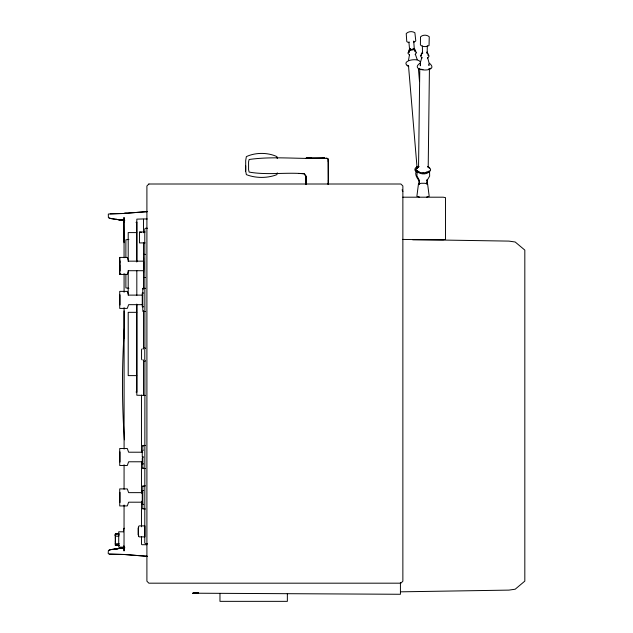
<?xml version="1.0" encoding="UTF-8"?>
<svg xmlns="http://www.w3.org/2000/svg" width="633" height="633" viewBox="0 0 633 633"><rect width="100%" height="100%" fill="white"/><g stroke="black" fill="none" stroke-linecap="round" stroke-linejoin="round"><path stroke-width="0.95" d="M119.21 545.488L115.348 545.306L119.21 545.401M115.467 535.399L115.348 545.1L119.21 545.227M115.467 534.94L115.467 534.181M115.348 534.545L115.467 533.848M115.467 538.564L115.348 535.352M115.348 538.161L115.348 537.726M119.724 273.836L119.724 272.103M119.724 271.636L119.724 264.998M119.724 262.853L119.724 257.868M124.068 505.007L124.021 550.987L124.1 546.05L123.72 548.756L124.4 548.067L123.775 548.32M124.068 489.285L124.076 464.717M124.092 449.05L124.092 310.977M125.88 274.168L125.88 287.912L128.903 288.284M125.88 257.465L125.88 239.788L128.903 239.416M136.823 391.882L136.823 304.22L136.823 395.221L143.082 395.396M136.823 261.872L136.823 222.468M143.628 272.388L143.628 257.758M219.968 593.525L219.968 601.35L287.358 601.35L287.358 593.525M277.254 172.841L276.922 174.629C267.506 178.332 255.772 178.332 246.356 174.629L245.691 171.052L245.691 160.497L246.356 156.62C255.542 152.347 267.735 152.347 276.922 156.62L277.254 158.559M328.29 184.527L328.226 159.492L327.791 158.487L322.98 158.1M419.782 68.309L418.548 167.183L418.84 166.59L417.076 168.291L418.104 167.334M419.181 183.752L419.252 180.199L416.87 175.729L417.266 171.163M427.307 45.758L427.18 52.61L427.038 52.223M427.133 184.068L427.259 180.104L427.014 180.587L429.649 176.093L429.554 171.519M123.451 531.783L123.752 528.484M123.704 220.126L123.823 240.872L123.657 220.055M328.092 184.338L328.29 180.658M420.352 65.072L420.304 65.792L420.336 62.667L421.863 57.405L421.95 58.125L420.415 55.791L421.531 54.683M124.408 328.4C121.845 365.47 121.805 402.746 124.416 439.816M429.76 170.965C427.679 175.009 419.426 174.74 416.925 171.124M408.491 60.309L409.535 54.501L409.48 54.921L407.961 53.251L408.032 52.634L409.614 51.637L408.704 52.476L408.665 50.767L410.849 49.706L413.879 49.596L415.541 50.347L415.683 51.866M422.472 52.286L422.385 45.948M147.442 543.715L145.479 543.715L144.775 543.011L144.925 360.715M144.775 361.419L145.479 360.715M422.235 52.191L421.942 53.845L422.828 53.014M421.554 54.897L421.285 55.744L421.309 53.845L422.44 52.958M123.807 528.436L123.514 528.887L124.313 528.199M138.461 536.072L138.461 526.711L139.118 525.896L144.949 525.896L144.949 536.879L139.118 536.879L138.635 535.842M416.229 167.903L417.163 166.819L417.036 167.349L408.499 65.761M115.348 541.041L115.348 541.405M115.348 543.874L119.21 543.565M142.243 348.799L141.555 349.44L141.555 359.299L142.243 359.948M111.566 549.373L108.385 550.544L108.18 553.511L109.454 554.144M430.416 68.206L428.747 69.321L429.435 68.404L428.201 167.254L427.734 166.479L429.396 168.038L428.509 167.381M417.986 166.819C408.791 175.104 439.041 174.407 428.193 166.693M428.137 171.543L428.889 171.124M417.511 170.641C413.42 172.556 417.226 178.585 419.149 180.674L418.935 180.27L419.37 184.345M409.646 50.276L413.515 49.643M416.878 167.547L418.168 167.009M413.95 42.269L415.786 40.939L414.884 32.75C412.281 31.009 408.443 31.302 406.228 33.557L406.766 41.564L408.507 42.656M420.344 62.983C407.209 71.616 441.051 72.937 429.419 63.245M138.706 527.708L138.121 527.922L138.121 534.861L138.706 535.075M426.674 197.077L429.19 196.27L427.631 184.084L424.909 183.277L421.167 183.277L418.445 184.084L416.886 196.27L419.402 197.077M418.896 166.416C416.316 166.273 412.763 169.834 416.253 171.361M426.136 172.152L427.212 171.891M136.008 222.373L136.823 222.199M120.8 273.765L119.724 273.97L119.724 273.377M109.153 549.942L123.538 547.68M124.147 547.545L116.353 548.827L124.725 547.814M117.762 548.645L122.264 548.075M112.524 549.246L124.772 547.838M119.779 548.376L115.071 548.906L122.913 548.028M197.393 592.789L192.717 593.192L400.428 594.276L400.428 582.534M120.001 260.867L120.001 271.003M110.189 213.78L125.658 213.384L124.163 213.376L147.37 211.612L124.551 213.376L126.742 213.384L108.314 214.057L108.385 217.594L111.558 218.796M308.144 158.1L306.364 158.131L324.705 158.123C299.631 159.445 273.978 155.908 249.125 159.492L248.579 161.834L248.579 169.755L249.125 172.081C267.276 175.317 286.1 172.113 304.449 173.758L305.81 175.982L306.166 184.543L305.81 175.982M109.232 554.152L124.986 554.508L147.354 556.304L124.155 554.516L126.268 554.508L110.142 554.136M400.467 591.831L508.908 590.114L515.191 589.212L524.82 581.118L524.82 250.09L515.191 242.004L508.908 241.102L402.438 239.416M308.144 158.131L311.571 158.1M402.833 197.195L443.242 197.195L445.49 197.623L445.49 239.345L443.242 239.772L412.692 239.772M143.082 218.963L136.823 219.137L136.823 261.793M147.228 218.963L143.485 218.963L143.485 232.762M147.442 228.244L145.479 228.244L144.775 228.956L144.925 348.459M145.099 231.994L139.466 231.994L139.466 242.914L145.099 242.914M139.466 232.256L141.388 232.256M136.76 232.596L128.206 232.596L128.206 261.587M143.628 254.371L145.455 254.371M143.667 261.152L128.626 261.16L127.312 257.433L119.724 257.409L119.724 274.461L127.312 274.413L128.626 270.718L143.667 270.71M143.659 277.499L145.471 277.499M142.797 288.332L145.479 288.332M142.797 288.822L143.659 289.036M143.659 293.016L142.267 293.016L142.267 306.768L143.659 306.768M120.001 294.828L120.001 304.964M142.734 295.113L128.626 295.113L127.304 291.394L119.724 291.37L119.724 308.421L127.304 308.39L128.626 304.671L142.734 304.671M142.797 311.46L145.479 311.46M136.76 312.33L128.206 312.33L128.206 375.614L136.76 375.614M145.353 395.396L143.485 395.396L143.485 359.908M145.479 445.434L142.797 445.434L142.797 449.169M142.797 445.925L143.659 445.925M143.659 450.118L142.267 450.118L142.267 456.994L143.659 456.994M120.001 451.93L120.001 462.058M142.734 452.215L128.626 452.215L127.304 448.496L119.724 448.473L119.724 465.516L127.304 465.492L128.626 461.774L142.734 461.774M143.659 463.87L142.267 463.87L142.267 458.126M142.797 468.064L143.659 468.064M145.479 468.562L142.797 468.562L142.797 456.994M145.479 485.851L142.797 485.851L142.797 508.979L145.479 508.979M142.797 486.35L143.659 486.563M143.659 490.543L142.267 490.543L142.267 504.295L143.659 504.295M120.001 492.355L120.001 502.483M142.734 492.64L128.626 492.64L127.304 488.921L119.724 488.898L119.724 505.941L127.304 505.917L128.626 502.198L142.734 502.198M142.797 508.489L143.659 508.489M123.356 531.799L118.719 531.799L118.719 547.141L124.282 547.141M119.21 533.848L115.348 533.888L115.348 545.33M119.21 534.268C113.687 532.654 114.075 537.821 119.21 535.811M147.085 544.712L141.966 544.712L141.468 544.222L141.468 536.634M119.21 545.148L115.467 545.227M324.705 158.123L306.087 158.1M422.638 173.22L424.007 173.252M298.76 173.442L303.959 173.743L305.636 175.855L306.332 184.345L305.652 175.752L306.111 180.706M124.78 220.331L112.524 218.923M124.139 220.324L116.377 219.35L124.171 220.624M109.153 218.211L124.226 220.632M421.341 69.25L422.979 69.575M136.008 391.985L136.823 392.159M326.327 158.147L327.744 158.487L328.226 159.492L328.29 181.03M408.396 66.346C399.391 60.942 417.677 57.176 420.185 61.805M145.479 348.459L144.775 347.754M418.215 171.258L419.07 171.654M123.894 219.873L124.408 220.118L123.728 219.414L124.108 222.563L124.021 217.396L124.068 257.75M415.359 51.526L414.829 51.265L416.561 52.444L415.248 54.596L415.303 54.177L417.194 59.518M427.766 166.574L428.968 167.405M414.188 49.785L414.884 50.482L414.757 49.05L412.961 48.369L414.299 48.923L413.697 41.066L413.705 41.509M408.04 65.761L407.161 65.262L408.76 66.259M409.314 42.15L408.886 41.897L409.583 49.445L410.722 48.575L409.211 49.382L409.25 50.877M426.84 53.109L427.599 53.868L427.053 52.048M427.576 53.227L428.272 54.042L428.256 55.498L428.05 55.047M123.538 240.421L124.313 241.102M416.253 170.76L415.644 169.921L416.364 172.152M402.074 189.845L402.865 191.427M428.731 64.906L429 65.468L429.032 62.912L427.647 57.579L427.402 58.291L428.96 56.424L428.85 55.364M123.451 546.042L123.609 547.814M418.429 68.831L419.505 81.625M426.943 179.685L427.243 183.348M306.143 180.603L306.34 184.306M306.182 180.658L306.364 184.338M328.226 159.492L328.29 161.834M124.052 239.836L124.06 242.748M124.076 273.519L124.084 292.248M124.084 307.678L124.092 338.18M115.348 535.914L115.348 534.307L115.348 535.747M245.691 165.83L245.691 171.052M144.775 349.171L144.775 360.003M143.667 261.69L143.667 269.634M143.485 242.613L143.485 261.342M143.485 270.212L143.485 287.96M143.485 310.629L143.485 349.068M142.797 288.553L142.797 310.581M141.468 395.063L141.468 452.017M141.468 461.663L141.468 493.226M141.468 501.209L141.468 526.791M136.823 270.671L136.823 295.358M128.206 270.41L128.206 295.263M115.348 543.043L115.348 543.589M419.307 184.076A4.012 1.685 0.7 0 1 419.402 183.095M427.069 183.317A4.012 1.685 0.7 0 1 427.188 183.649M426.864 182.834A4.012 1.44 -4.8 0 1 427.014 183.926M420.486 37.561L420.407 44.959C422.52 47.206 426.539 46.977 429.039 45.505L429.261 36.738C426.871 34.665 422.884 34.609 420.573 36.817L420.486 37.561M148.874 184.005L146.903 185.983L146.903 581.205L148.874 583.183L400.887 583.183L402.865 581.205L402.865 185.983L400.887 184.005L148.874 184.005M198.366 592.82L192.788 593.366L198.366 592.82"/></g></svg>
